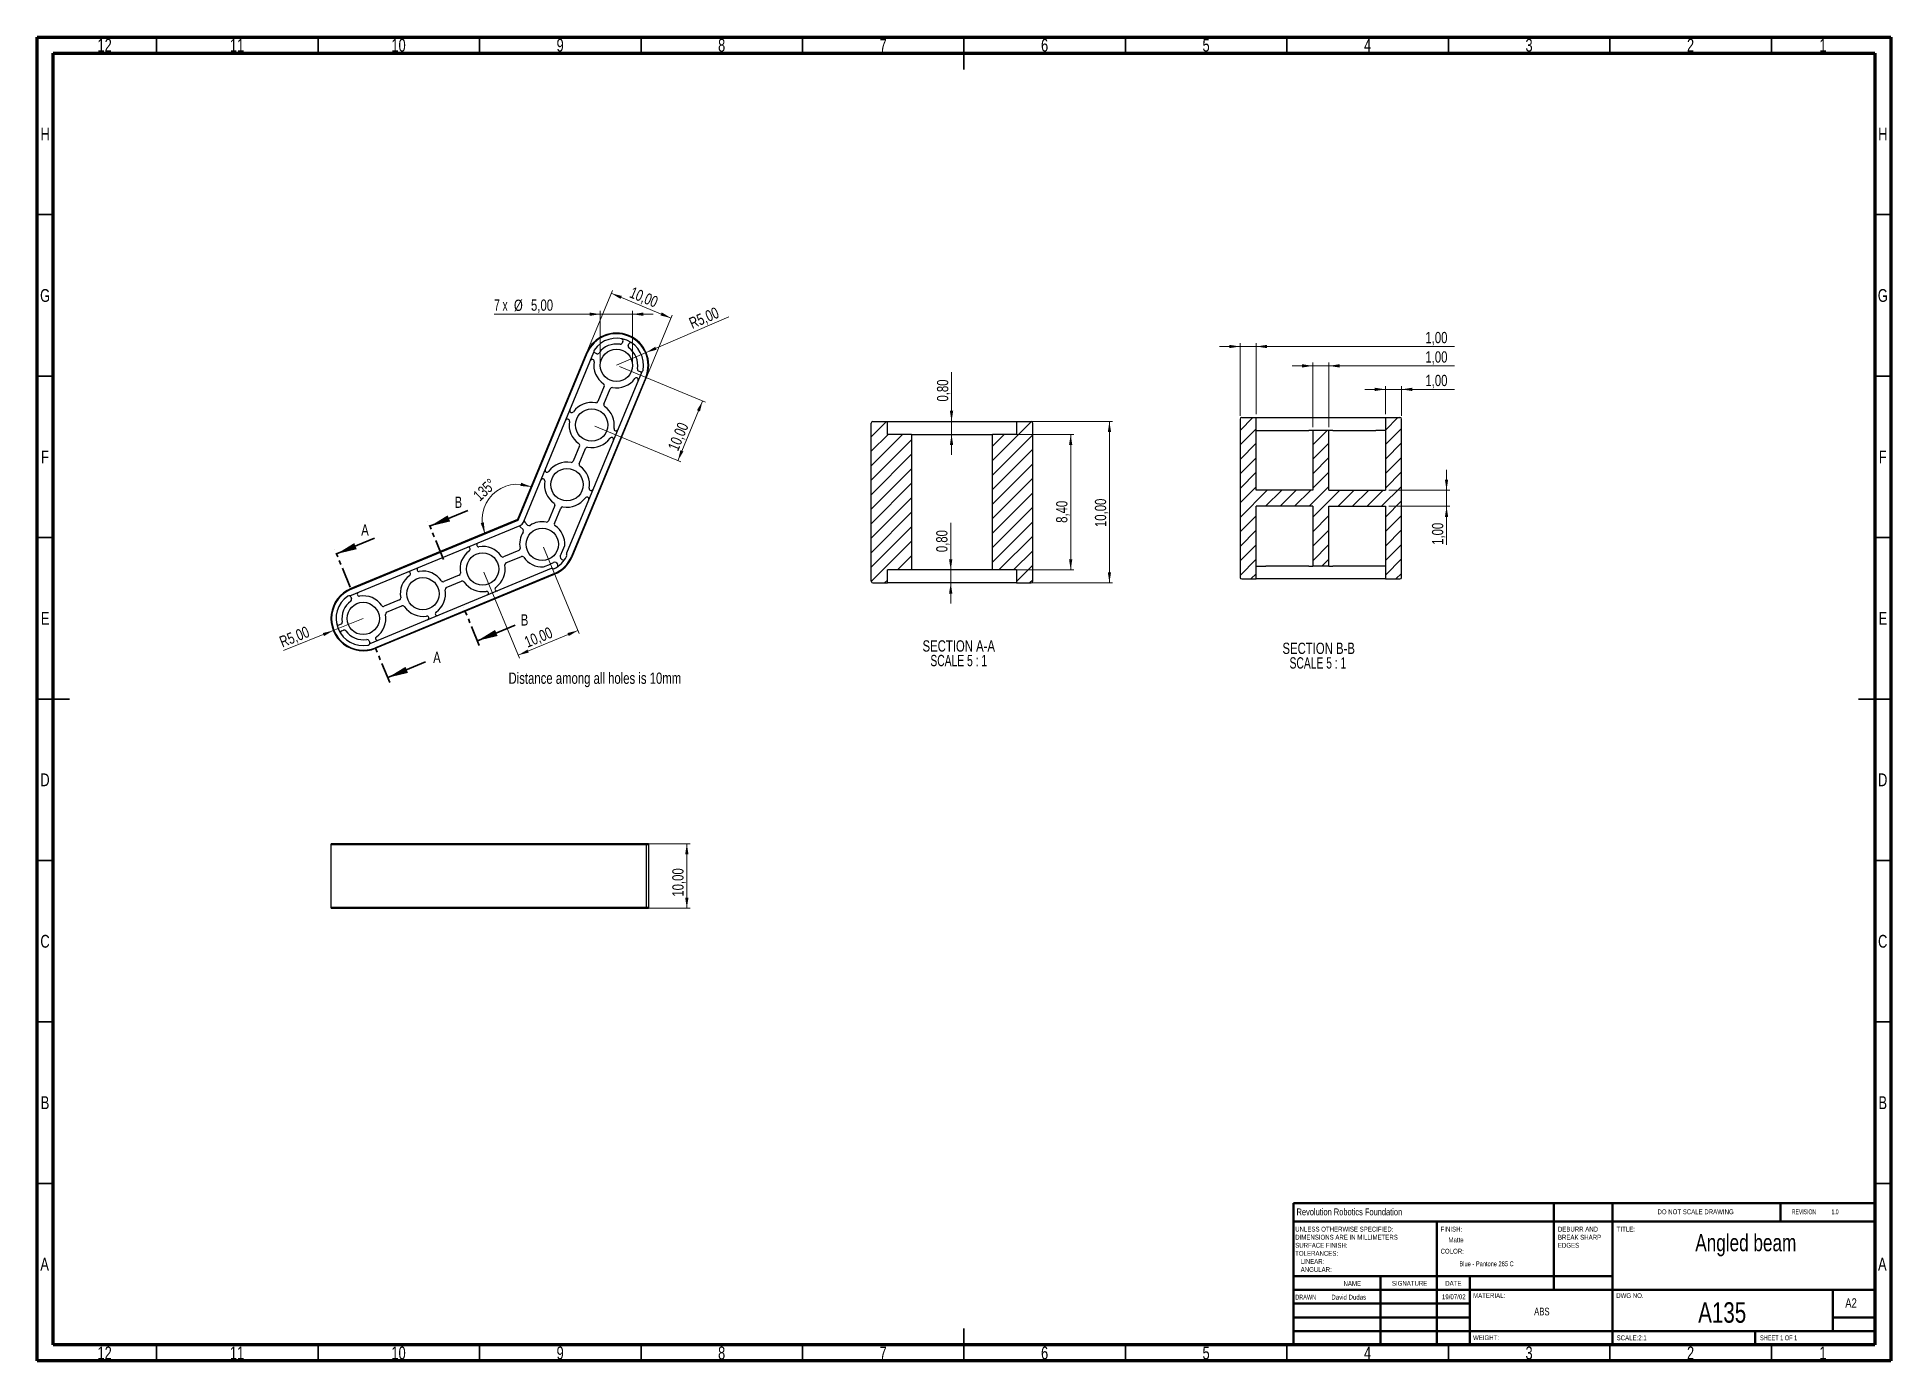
# Model space of a CAD drawing. Header units: millimetres. Extents: x 15 to 589, y 5 to 415.
import ezdxf

# ---------------------------------------------------------------- set-up
doc = ezdxf.new("R2010")
doc.units = ezdxf.units.MM
doc.linetypes.add('PHANTOM', pattern=[12.7, 6.35, -1.27, 1.27, -1.27, 1.27, -1.27])
doc.styles.add('SLDTEXTSTYLE0', font='TXT', dxfattribs={"width": 0.75})
doc.styles.add('SLDTEXTSTYLE1', font='TXT', dxfattribs={"width": 0.686449})
doc.styles.add('SLDTEXTSTYLE2', font='TXT', dxfattribs={"width": 0.625})
doc.styles.add('SLDTEXTSTYLE3', font='TXT', dxfattribs={"width": 0.6875})
doc.styles.add('SLDTEXTSTYLE4', font='TXT', dxfattribs={"width": 0.7})
doc.styles.add('SLDTEXTSTYLE5', font='TXT', dxfattribs={"width": 0.666667})
doc.styles.add('SLDTEXTSTYLE6', font='TXT', dxfattribs={"width": 0.681818})
doc.dimstyles.new('SLDDIMSTYLE0', dxfattribs={"dimtxt": 3.5, "dimasz": 3.302, "dimexe": 0, "dimexo": 0.0625, "dimgap": 0.875, "dimtad": 1, "dimdec": 4, "dimlfac": 0.5, "dimzin": 12, "dimdsep": 46, "dimtxsty": 'SLDTEXTSTYLE0', "dimsah": 1, "dimcen": 0.09, "dimazin": 3, "dimtfac": 1, "dimtofl": 0, "dimtmove": 0, "dimatfit": 3, "dimfxl": 0, "dimfrac": 2, "dimtolj": 1, "dimtzin": 12, "dimarcsym": 0})
doc.dimstyles.new('SLDDIMSTYLE1', dxfattribs={"dimtxt": 3.5, "dimasz": 3.302, "dimexe": 0, "dimexo": 0.0625, "dimgap": 0.875, "dimtad": 1, "dimlfac": 0.5, "dimrnd": 1e-09, "dimzin": 12, "dimdsep": 46, "dimtxsty": 'SLDTEXTSTYLE0', "dimsah": 1, "dimcen": 0.09, "dimadec": 0, "dimazin": 3, "dimtfac": 1, "dimtofl": 0, "dimtmove": 0, "dimatfit": 3, "dimfxl": 0, "dimfrac": 2, "dimtolj": 1, "dimtzin": 12, "dimarcsym": 0})
doc.dimstyles.new('SLDDIMSTYLE2', dxfattribs={"dimtxt": 3.5, "dimasz": 3.302, "dimexe": 0, "dimexo": 0.0625, "dimgap": 0.875, "dimtad": 1, "dimlfac": 0.5, "dimrnd": 1e-09, "dimzin": 12, "dimdsep": 46, "dimtxsty": 'SLDTEXTSTYLE0', "dimsah": 1, "dimcen": 0.09, "dimadec": 0, "dimazin": 3, "dimtfac": 1, "dimtmove": 0, "dimatfit": 0, "dimfxl": 0, "dimfrac": 2, "dimtolj": 1, "dimtzin": 12, "dimarcsym": 0})
doc.dimstyles.new('SLDDIMSTYLE3', dxfattribs={"dimtxt": 3.5, "dimasz": 3.302, "dimexe": 0, "dimexo": 0.0625, "dimgap": 0.875, "dimtad": 1, "dimlfac": 0.5, "dimrnd": 1e-09, "dimzin": 12, "dimdsep": 46, "dimtxsty": 'SLDTEXTSTYLE0', "dimsah": 1, "dimcen": 0, "dimadec": 0, "dimazin": 3, "dimtfac": 1, "dimtofl": 0, "dimtmove": 0, "dimatfit": 3, "dimfxl": 0, "dimfrac": 2, "dimtolj": 1, "dimtzin": 12, "dimarcsym": 0})
doc.dimstyles.new('SLDDIMSTYLE4', dxfattribs={"dimtxt": 3.5, "dimasz": 3.302, "dimexe": 0, "dimexo": 0.0625, "dimgap": 0.875, "dimtad": 1, "dimlfac": 0.2, "dimrnd": 1e-09, "dimzin": 12, "dimdsep": 46, "dimtxsty": 'SLDTEXTSTYLE0', "dimsah": 1, "dimcen": 0.09, "dimadec": 0, "dimazin": 3, "dimtfac": 1, "dimtofl": 0, "dimtmove": 0, "dimatfit": 3, "dimfxl": 0, "dimfrac": 2, "dimtolj": 1, "dimtzin": 12, "dimarcsym": 0})
doc.dimstyles.new('SLDDIMSTYLE5', dxfattribs={"dimtxt": 3.5, "dimasz": 3.302, "dimexe": 0, "dimexo": 0.0625, "dimgap": 0.875, "dimtad": 1, "dimlfac": 0.2, "dimrnd": 1e-09, "dimdsep": 46, "dimtxsty": 'SLDTEXTSTYLE0', "dimsah": 1, "dimcen": 0.09, "dimadec": 0, "dimazin": 2, "dimtfac": 1, "dimtmove": 0, "dimatfit": 0, "dimfxl": 0, "dimfrac": 2, "dimtolj": 1, "dimtzin": 12, "dimarcsym": 0})
doc.dimstyles.new('SLDDIMSTYLE6', dxfattribs={"dimtxt": 3.5, "dimasz": 3.302, "dimexe": 0, "dimexo": 0.0625, "dimgap": 0.875, "dimtad": 1, "dimlfac": 0.2, "dimrnd": 1e-09, "dimzin": 12, "dimdsep": 46, "dimtxsty": 'SLDTEXTSTYLE0', "dimsah": 1, "dimcen": 0.09, "dimadec": 0, "dimazin": 3, "dimtfac": 1, "dimtmove": 0, "dimatfit": 0, "dimfxl": 0, "dimfrac": 2, "dimtolj": 1, "dimtzin": 12, "dimarcsym": 0})

# ---------------------------------------------------------------- blocks, each defined once
blk = doc.blocks.new('SW_NOTE_0')
at = {"color": 0, "linetype": 'Continuous', "lineweight": 0, "char_height": 1.5, "attachment_point": 1, "style": 'SLDTEXTSTYLE0'}
for s, insert in [('UNLESS OTHERWISE SPECIFIED:', (0, 1.93)), ('TOLERANCES:', (0, -5.57)), ('SURFACE FINISH:', (0, -3.07)), ('DIMENSIONS ARE IN MILLIMETERS', (0, -0.57)), ('ANGULAR:', (1.69, -10.57)), ('LINEAR:', (1.69, -8.07))]:
    blk.add_mtext(s, dxfattribs=dict(at, insert=insert))
blk = doc.blocks.new('SW_NOTE_0_1')
at = {"color": 0, "linetype": 'Continuous', "lineweight": 0, "char_height": 1.5, "attachment_point": 1, "style": 'SLDTEXTSTYLE0'}
for s, insert in [('DEBURR AND', (0, 1.93)), ('BREAK SHARP', (0, -0.57)), ('EDGES', (0, -3.07))]:
    blk.add_mtext(s, dxfattribs=dict(at, insert=insert))
blk = doc.blocks.new('_D')
at = {"color": 7, "linetype": 'Continuous', "lineweight": 18}
blk.add_arc((163.77, 265.56), 10.96, 67.5, 202.5, dxfattribs=at)
for points in [[(167.96, 275.68), (164.88, 276.98), (164.63, 275.99)], [(153.64, 261.36), (153.33, 264.69), (152.35, 264.44)]]:
    blk.add_solid(points, dxfattribs=at)
at = {"color": 7, "linetype": 'Continuous', "lineweight": 18, "insert": (149.69, 273.58), "char_height": 3.5, "attachment_point": 1, "rotation": 43.05155, "style": 'SLDTEXTSTYLE0'}
blk.add_mtext('135°', dxfattribs=at)
blk = doc.blocks.new('_D_1')
at = {"color": 7, "linetype": 'Continuous', "lineweight": 0}
for p, q in [((185.53, 318.09), (193.18, 336.56)), ((192.8, 335.64), (211.27, 327.99)), ((204, 310.43), (211.66, 328.91))]:
    blk.add_line(p, q, dxfattribs=at)
at = {"color": 7, "linetype": 'Continuous', "lineweight": 18}
for points in [[(192.8, 335.64), (195.65, 333.91), (196.04, 334.84)], [(211.27, 327.99), (208.42, 329.72), (208.03, 328.78)]]:
    blk.add_solid(points, dxfattribs=at)
at = {"color": 7, "linetype": 'Continuous', "lineweight": 18, "insert": (199.5, 337.75), "char_height": 3.5, "attachment_point": 1, "rotation": 337.5, "style": 'SLDTEXTSTYLE0'}
blk.add_mtext('10,00', dxfattribs=at)
blk = doc.blocks.new('_D_2')
at = {"color": 7, "linetype": 'Continuous', "lineweight": 0}
for p, q in [((189.38, 329.17), (156.53, 329.17)), ((189.38, 314.34), (189.38, 330.17)), ((189.38, 329.17), (199.38, 329.17)), ((199.38, 314.34), (199.38, 330.17)), ((199.38, 329.17), (205.73, 329.17))]:
    blk.add_line(p, q, dxfattribs=at)
at = {"color": 7, "linetype": 'Continuous', "lineweight": 18}
for points in [[(189.38, 329.17), (186.08, 329.68), (186.08, 328.66)], [(199.38, 329.17), (202.68, 328.66), (202.68, 329.68)]]:
    blk.add_solid(points, dxfattribs=at)
at = {"color": 7, "linetype": 'Continuous', "lineweight": 18, "char_height": 3.5, "attachment_point": 1}
for s, insert, style in [('7 x', (156.53, 333.74), 'SLDTEXTSTYLE5'), ('%%c', (162.65, 333.68), 'SLDTEXTSTYLE0'), ('5,00', (167.93, 333.74), 'SLDTEXTSTYLE0')]:
    blk.add_mtext(s, dxfattribs=dict(at, insert=insert, style=style))
blk = doc.blocks.new('_D_3')
at = {"color": 7, "linetype": 'Continuous', "lineweight": 0}
for p, q in [((195.31, 312.95), (221.97, 301.91)), ((213.4, 283.81), (221.05, 302.29)), ((187.65, 294.48), (214.32, 283.43))]:
    blk.add_line(p, q, dxfattribs=at)
at = {"color": 7, "linetype": 'Continuous', "lineweight": 18}
for points in [[(221.05, 302.29), (219.32, 299.43), (220.26, 299.04)], [(213.4, 283.81), (215.13, 286.67), (214.19, 287.06)]]:
    blk.add_solid(points, dxfattribs=at)
at = {"color": 7, "linetype": 'Continuous', "lineweight": 18, "insert": (210.2, 287.89), "char_height": 3.5, "attachment_point": 1, "rotation": 67.5, "style": 'SLDTEXTSTYLE0'}
blk.add_mtext('10,00', dxfattribs=at)
blk = doc.blocks.new('_D_4')
at = {"color": 7, "linetype": 'Continuous', "lineweight": 0}
for p, q in [((171.8, 256.98), (182.85, 230.3)), ((153.33, 249.33), (164.38, 222.65)), ((182.47, 231.22), (163.99, 223.57))]:
    blk.add_line(p, q, dxfattribs=at)
at = {"color": 7, "linetype": 'Continuous', "lineweight": 18}
for points in [[(182.47, 231.22), (179.23, 230.43), (179.62, 229.49)], [(163.99, 223.57), (167.24, 224.37), (166.85, 225.3)]]:
    blk.add_solid(points, dxfattribs=at)
at = {"color": 7, "linetype": 'Continuous', "lineweight": 18, "insert": (165.5, 229.08), "char_height": 3.5, "attachment_point": 1, "rotation": 22.5, "style": 'SLDTEXTSTYLE0'}
blk.add_mtext('10,00', dxfattribs=at)
blk = doc.blocks.new('_D_5')
at = {"color": 7, "linetype": 'Continuous', "lineweight": 0}
for q in [(91.35, 224.98), (115.99, 234.94)]:
    blk.add_line((106.72, 231.19), q, dxfattribs=at)
at = {"color": 7, "linetype": 'Continuous', "lineweight": 18}
blk.add_solid([(106.72, 231.19), (103.47, 230.43), (103.85, 229.49)], dxfattribs=at)
at = {"color": 7, "linetype": 'Continuous', "lineweight": 18, "insert": (89.66, 229.14), "char_height": 3.5, "attachment_point": 1, "rotation": 22.01336, "style": 'SLDTEXTSTYLE0'}
blk.add_mtext('R5,00', dxfattribs=at)
blk = doc.blocks.new('_D_6')
at = {"color": 7, "linetype": 'Continuous', "lineweight": 0}
for q in [(229.18, 328.38), (194.38, 313.34)]:
    blk.add_line((203.56, 317.3), q, dxfattribs=at)
at = {"color": 7, "linetype": 'Continuous', "lineweight": 18}
blk.add_solid([(203.56, 317.3), (206.79, 318.15), (206.39, 319.08)], dxfattribs=at)
at = {"color": 7, "linetype": 'Continuous', "lineweight": 18, "insert": (216.49, 327.79), "char_height": 3.5, "attachment_point": 1, "rotation": 23.3717, "style": 'SLDTEXTSTYLE0'}
blk.add_mtext('R5,00', dxfattribs=at)
blk = doc.blocks.new('_D_7')
at = {"color": 7, "linetype": 'Continuous', "lineweight": 0}
for p, q in [((204.44, 165.18), (217.18, 165.18)), ((216.18, 165.18), (216.18, 145.18)), ((204.44, 145.18), (217.18, 145.18))]:
    blk.add_line(p, q, dxfattribs=at)
at = {"color": 7, "linetype": 'Continuous', "lineweight": 18}
for points in [[(216.18, 165.18), (215.67, 161.88), (216.69, 161.88)], [(216.18, 145.18), (216.69, 148.48), (215.67, 148.48)]]:
    blk.add_solid(points, dxfattribs=at)
at = {"color": 7, "linetype": 'Continuous', "lineweight": 18, "insert": (211.67, 148.79), "char_height": 3.5, "attachment_point": 1, "rotation": 90, "style": 'SLDTEXTSTYLE0'}
blk.add_mtext('10,00', dxfattribs=at)
blk = doc.blocks.new('_D_8')
at = {"color": 7, "linetype": 'Continuous', "lineweight": 0}
for p, q in [((311.78, 291.96), (336.03, 291.96)), ((335.03, 291.96), (335.03, 249.96)), ((311.78, 249.96), (336.03, 249.96))]:
    blk.add_line(p, q, dxfattribs=at)
at = {"color": 7, "linetype": 'Continuous', "lineweight": 18}
for points in [[(335.03, 291.96), (334.53, 288.66), (335.54, 288.66)], [(335.03, 249.96), (335.54, 253.26), (334.53, 253.26)]]:
    blk.add_solid(points, dxfattribs=at)
at = {"color": 7, "linetype": 'Continuous', "lineweight": 18, "insert": (330.52, 264.56), "char_height": 3.5, "attachment_point": 1, "rotation": 90, "style": 'SLDTEXTSTYLE0'}
blk.add_mtext('8,40', dxfattribs=at)
blk = doc.blocks.new('_D_9')
at = {"color": 7, "linetype": 'Continuous', "lineweight": 0}
for p, q in [((319.83, 295.96), (348.03, 295.96)), ((347.03, 295.96), (347.03, 245.96)), ((319.83, 245.96), (348.03, 245.96))]:
    blk.add_line(p, q, dxfattribs=at)
at = {"color": 7, "linetype": 'Continuous', "lineweight": 18}
for points in [[(347.03, 295.96), (346.53, 292.66), (347.54, 292.66)], [(347.03, 245.96), (347.54, 249.26), (346.53, 249.26)]]:
    blk.add_solid(points, dxfattribs=at)
at = {"color": 7, "linetype": 'Continuous', "lineweight": 18, "insert": (342.52, 263.26), "char_height": 3.5, "attachment_point": 1, "rotation": 90, "style": 'SLDTEXTSTYLE0'}
blk.add_mtext('10,00', dxfattribs=at)
blk = doc.blocks.new('_D_10')
at = {"color": 7, "linetype": 'Continuous', "lineweight": 0}
for p, q in [((298.14, 295.96), (298.14, 311.17)), ((298.14, 291.96), (298.14, 295.96)), ((298.14, 291.96), (298.14, 285.61))]:
    blk.add_line(p, q, dxfattribs=at)
at = {"color": 7, "linetype": 'Continuous', "lineweight": 18}
for points in [[(298.14, 295.96), (298.65, 299.26), (297.63, 299.26)], [(298.14, 291.96), (297.63, 288.66), (298.65, 288.66)]]:
    blk.add_solid(points, dxfattribs=at)
at = {"color": 7, "linetype": 'Continuous', "lineweight": 18, "insert": (293.63, 302.12), "char_height": 3.5, "attachment_point": 1, "rotation": 90, "style": 'SLDTEXTSTYLE0'}
blk.add_mtext('0,80', dxfattribs=at)
blk = doc.blocks.new('_D_11')
at = {"color": 7, "linetype": 'Continuous', "lineweight": 0}
for p, q in [((297.89, 249.96), (297.89, 264.53)), ((297.89, 249.96), (297.89, 245.96)), ((297.89, 245.96), (297.89, 239.61))]:
    blk.add_line(p, q, dxfattribs=at)
at = {"color": 7, "linetype": 'Continuous', "lineweight": 18}
for points in [[(297.89, 249.96), (298.39, 253.26), (297.38, 253.26)], [(297.89, 245.96), (297.38, 242.66), (298.39, 242.66)]]:
    blk.add_solid(points, dxfattribs=at)
at = {"color": 7, "linetype": 'Continuous', "lineweight": 18, "insert": (293.38, 255.48), "char_height": 3.5, "attachment_point": 1, "rotation": 90, "style": 'SLDTEXTSTYLE0'}
blk.add_mtext('0,80', dxfattribs=at)
blk = doc.blocks.new('SW_NOTE_0_2')
at = {"color": 0, "linetype": 'Continuous', "lineweight": 0, "char_height": 3.5, "attachment_point": 2}
for s, insert, style in [('SECTION A-A', (14.16, 4.51), 'SLDTEXTSTYLE0'), ('SCALE 5 : 1', (14.15, -0.01), 'SLDTEXTSTYLE6')]:
    blk.add_mtext(s, dxfattribs=dict(at, insert=insert, style=style))
blk = doc.blocks.new('_D_12')
at = {"color": 7, "linetype": 'Continuous', "lineweight": 0}
for p, q in [((432.49, 305.89), (426.14, 305.89)), ((432.49, 298.17), (432.49, 306.89)), ((432.49, 305.89), (437.49, 305.89)), ((437.49, 297.67), (437.49, 306.89)), ((437.49, 305.89), (453.91, 305.89))]:
    blk.add_line(p, q, dxfattribs=at)
at = {"color": 7, "linetype": 'Continuous', "lineweight": 18}
for points in [[(432.49, 305.89), (429.18, 306.4), (429.18, 305.38)], [(437.49, 305.89), (440.79, 305.38), (440.79, 306.4)]]:
    blk.add_solid(points, dxfattribs=at)
at = {"color": 7, "linetype": 'Continuous', "lineweight": 18, "insert": (444.86, 310.4), "char_height": 3.5, "attachment_point": 1, "style": 'SLDTEXTSTYLE0'}
blk.add_mtext('1,00', dxfattribs=at)
blk = doc.blocks.new('_D_13')
at = {"color": 7, "linetype": 'Continuous', "lineweight": 0}
for p, q in [((409.99, 313.17), (403.64, 313.17)), ((409.99, 294.17), (409.99, 314.17)), ((409.99, 313.17), (414.99, 313.17)), ((414.99, 294.17), (414.99, 314.17)), ((414.99, 313.17), (453.91, 313.17))]:
    blk.add_line(p, q, dxfattribs=at)
at = {"color": 7, "linetype": 'Continuous', "lineweight": 18}
for points in [[(409.99, 313.17), (406.68, 313.68), (406.68, 312.66)], [(414.99, 313.17), (418.29, 312.66), (418.29, 313.68)]]:
    blk.add_solid(points, dxfattribs=at)
at = {"color": 7, "linetype": 'Continuous', "lineweight": 18, "insert": (444.86, 317.68), "char_height": 3.5, "attachment_point": 1, "style": 'SLDTEXTSTYLE0'}
blk.add_mtext('1,00', dxfattribs=at)
blk = doc.blocks.new('_D_14')
at = {"color": 7, "linetype": 'Continuous', "lineweight": 0}
for p, q in [((387.49, 319.17), (381.14, 319.17)), ((387.49, 297.67), (387.49, 320.17)), ((387.49, 319.17), (392.49, 319.17)), ((392.49, 298.17), (392.49, 320.17)), ((392.49, 319.17), (453.91, 319.17))]:
    blk.add_line(p, q, dxfattribs=at)
at = {"color": 7, "linetype": 'Continuous', "lineweight": 18}
for points in [[(387.49, 319.17), (384.18, 319.68), (384.18, 318.66)], [(392.49, 319.17), (395.79, 318.66), (395.79, 319.68)]]:
    blk.add_solid(points, dxfattribs=at)
at = {"color": 7, "linetype": 'Continuous', "lineweight": 18, "insert": (444.86, 323.68), "char_height": 3.5, "attachment_point": 1, "style": 'SLDTEXTSTYLE0'}
blk.add_mtext('1,00', dxfattribs=at)
blk = doc.blocks.new('_D_15')
at = {"color": 7, "linetype": 'Continuous', "lineweight": 0}
for p, q in [((451.41, 274.67), (451.41, 281.02)), ((433.49, 274.67), (452.41, 274.67)), ((451.41, 274.67), (451.41, 269.67)), ((433.49, 269.67), (452.41, 269.67)), ((451.41, 269.67), (451.41, 257.75))]:
    blk.add_line(p, q, dxfattribs=at)
at = {"color": 7, "linetype": 'Continuous', "lineweight": 18}
for points in [[(451.41, 274.67), (451.91, 277.97), (450.9, 277.97)], [(451.41, 269.67), (450.9, 266.37), (451.91, 266.37)]]:
    blk.add_solid(points, dxfattribs=at)
at = {"color": 7, "linetype": 'Continuous', "lineweight": 18, "insert": (446.89, 257.75), "char_height": 3.5, "attachment_point": 1, "rotation": 90, "style": 'SLDTEXTSTYLE0'}
blk.add_mtext('1,00', dxfattribs=at)
blk = doc.blocks.new('SW_NOTE_0_3')
at = {"color": 0, "linetype": 'Continuous', "lineweight": 0, "char_height": 3.5, "attachment_point": 2}
for s, insert, style in [('SECTION B-B', (13.62, 4.51), 'SLDTEXTSTYLE0'), ('SCALE 5 : 1', (13.38, -0.01), 'SLDTEXTSTYLE6')]:
    blk.add_mtext(s, dxfattribs=dict(at, insert=insert, style=style))

msp = doc.modelspace()

# ---------------------------------------------------------------- hatches: boundary and pattern name
at = {"linetype": 'Continuous', "lineweight": 18}
h = msp.add_hatch(dxfattribs=at)
h.set_pattern_fill('ANSI31', style=0)
edge = h.paths.add_edge_path(flags=0)
edge.add_arc((273.7761, 295.45819), 0.5, 90, 180)
edge.add_line((273.2761, 295.45819), (273.2761, 246.45819))
edge.add_arc((273.7761, 246.45819), 0.5, 180, 270)
edge.add_line((273.7761, 245.95819), (278.2761, 245.95819))
edge.add_line((278.2761, 245.95819), (278.2761, 249.95819))
edge.add_line((278.2761, 249.95819), (285.7761, 249.95819))
edge.add_line((285.7761, 249.95819), (285.7761, 291.95819))
edge.add_line((285.7761, 291.95819), (278.2761, 291.95819))
edge.add_line((278.2761, 291.95819), (278.2761, 295.95819))
edge.add_line((278.2761, 295.95819), (273.7761, 295.95819))
h = msp.add_hatch(dxfattribs=at)
h.set_pattern_fill('ANSI31', style=0)
edge = h.paths.add_edge_path(flags=0)
edge.add_arc((322.7761, 246.45819), 0.5, 270, 360)
edge.add_line((323.2761, 246.45819), (323.2761, 295.45819))
edge.add_arc((322.7761, 295.45819), 0.5, 0, 90)
edge.add_line((322.7761, 295.95819), (318.2761, 295.95819))
edge.add_line((318.2761, 295.95819), (318.2761, 291.95819))
edge.add_line((318.2761, 291.95819), (310.7761, 291.95819))
edge.add_line((310.7761, 291.95819), (310.7761, 249.95819))
edge.add_line((310.7761, 249.95819), (318.2761, 249.95819))
edge.add_line((318.2761, 249.95819), (318.2761, 245.95819))
edge.add_line((318.2761, 245.95819), (322.7761, 245.95819))
h = msp.add_hatch(dxfattribs=at)
h.set_pattern_fill('ANSI31', style=0)
edge = h.paths.add_edge_path(flags=0)
edge.add_line((409.98597, 251.17251), (414.98597, 251.17251))
edge.add_line((414.98597, 251.17251), (414.98597, 269.67251))
edge.add_line((414.98597, 269.67251), (432.48597, 269.67251))
edge.add_line((432.48597, 269.67251), (432.48597, 247.17251))
edge.add_line((432.48597, 247.17251), (436.98597, 247.17251))
edge.add_arc((436.98597, 247.67251), 0.5, 270, 360)
edge.add_line((437.48597, 247.67251), (437.48597, 296.67251))
edge.add_arc((436.98597, 296.67251), 0.5, 0, 90)
edge.add_line((436.98597, 297.17251), (432.48597, 297.17251))
edge.add_line((432.48597, 297.17251), (432.48597, 274.67251))
edge.add_line((432.48597, 274.67251), (414.98597, 274.67251))
edge.add_line((414.98597, 274.67251), (414.98597, 293.17251))
edge.add_line((414.98597, 293.17251), (409.98597, 293.17251))
edge.add_line((409.98597, 293.17251), (409.98597, 274.67251))
edge.add_line((409.98597, 274.67251), (392.48597, 274.67251))
edge.add_line((392.48597, 274.67251), (392.48597, 297.17251))
edge.add_line((392.48597, 297.17251), (387.98597, 297.17251))
edge.add_arc((387.98597, 296.67251), 0.5, 90, 180)
edge.add_line((387.48597, 296.67251), (387.48597, 247.67251))
edge.add_arc((387.98597, 247.67251), 0.5, 180, 270)
edge.add_line((387.98597, 247.17251), (392.48597, 247.17251))
edge.add_line((392.48597, 247.17251), (392.48597, 269.67251))
edge.add_line((392.48597, 269.67251), (409.98597, 269.67251))
edge.add_line((409.98597, 269.67251), (409.98597, 251.17251))

# ---------------------------------------------------------------- linework, layer by layer
at = {"color": 7, "linetype": 'Continuous', "lineweight": 70}
for p, q in [((15, 5), (15, 415)), ((15, 415), (589, 415)), ((589, 415), (589, 5)), ((20, 10), (20, 410)), ((20, 410), (584, 410)), ((584, 410), (584, 10)), ((584, 10), (20, 10)), ((589, 5), (15, 5))]:
    msp.add_line(p, q, dxfattribs=at)
at = {"color": 7, "linetype": 'Continuous', "lineweight": 35}
for p, q in [((52, 410), (52, 415)), ((102, 410), (102, 415)), ((152, 410), (152, 415)), ((202, 410), (202, 415)), ((252, 410), (252, 415)), ((302, 415), (302, 405)), ((302, 410), (302, 415)), ((352, 410), (352, 415)), ((402, 410), (402, 415)), ((452, 410), (452, 415)), ((502, 410), (502, 415)), ((552, 410), (552, 415)), ((20, 360), (15, 360)), ((584, 360), (589, 360)), ((20, 310), (15, 310)), ((584, 310), (589, 310)), ((148.36516, 268.35871), (136.63189, 263.49863)), ((20, 260), (15, 260)), ((119.45043, 259.77126), (107.71716, 254.91118)), ((584, 260), (589, 260)), ((163.05671, 232.89017), (151.32344, 228.03009)), ((135.31621, 221.46788), (123.58294, 216.6078)), ((15, 210), (25, 210)), ((20, 210), (15, 210)), ((589, 210), (579, 210)), ((584, 210), (589, 210)), ((20, 160), (15, 160)), ((584, 160), (589, 160)), ((20, 110), (15, 110)), ((584, 110), (589, 110)), ((20, 60), (15, 60)), ((584, 60), (589, 60)), ((302, 5), (302, 15)), ((52, 10), (52, 5)), ((102, 10), (102, 5)), ((152, 10), (152, 5)), ((202, 10), (202, 5)), ((252, 10), (252, 5)), ((302, 10), (302, 5)), ((352, 10), (352, 5)), ((402, 10), (402, 5)), ((452, 10), (452, 5)), ((502, 10), (502, 5)), ((552, 10), (552, 5))]:
    msp.add_line(p, q, dxfattribs=at)
at = {"color": 7, "linetype": 'Continuous', "lineweight": 25}
for p, q in [((185.14347, 317.16304), (163.76759, 265.55711)), ((163.92066, 265.40403), (185.32825, 317.08651)), ((165.61535, 264.79174), (187.42154, 317.43654)), ((188.27934, 316.94652), (187.71193, 317.18155)), ((196.37984, 320.77192), (196.14481, 320.2045)), ((197.99257, 319.43914), (198.2276, 320.00655)), ((202.20361, 311.3136), (178.93396, 255.13569)), ((201.81797, 311.33863), (201.25056, 311.57366)), ((203.43628, 309.58592), (180.47528, 254.15314)), ((180.66005, 254.07661), (203.62106, 309.50938)), ((190.61517, 306.85477), (188.64793, 302.10542)), ((190.49569, 301.34006), (192.46293, 306.08941)), ((273.2761, 246.45819), (273.2761, 295.45819)), ((273.7761, 295.95819), (278.2761, 295.95819)), ((278.2761, 295.95819), (318.2761, 295.95819)), ((278.2761, 291.95819), (278.2761, 295.95819)), ((318.2761, 295.95819), (318.2761, 291.95819)), ((318.2761, 295.95819), (322.7761, 295.95819)), ((323.2761, 246.45819), (323.2761, 295.45819)), ((387.48597, 296.67251), (387.48597, 247.67251)), ((387.98597, 297.17251), (392.48597, 297.17251)), ((392.48597, 274.67251), (392.48597, 297.17251)), ((392.48597, 297.17251), (432.48597, 297.17251)), ((392.48597, 293.17251), (395.44649, 293.17251)), ((395.44649, 293.17251), (408.80175, 293.17251)), ((409.98597, 293.17251), (408.80175, 293.17251)), ((409.98597, 293.17251), (409.98597, 274.67251)), ((414.98597, 293.17251), (409.98597, 293.17251)), ((414.98597, 274.67251), (414.98597, 293.17251)), ((416.17018, 293.17251), (414.98597, 293.17251)), ((416.17018, 293.17251), (429.52544, 293.17251)), ((432.48597, 293.17251), (429.52544, 293.17251)), ((432.48597, 297.17251), (432.48597, 274.67251)), ((432.48597, 297.17251), (436.98597, 297.17251)), ((437.48597, 247.67251), (437.48597, 296.67251)), ((182.96151, 288.37718), (180.99426, 283.62783)), ((182.84202, 282.86247), (184.80926, 287.61182)), ((285.7761, 291.95819), (278.2761, 291.95819)), ((285.7761, 291.95819), (285.7761, 249.95819)), ((285.7761, 291.95819), (310.7761, 291.95819)), ((310.7761, 249.95819), (310.7761, 291.95819)), ((318.2761, 291.95819), (310.7761, 291.95819)), ((175.30784, 269.89959), (173.34059, 265.15024)), ((409.98597, 274.67251), (392.48597, 274.67251)), ((414.98597, 274.67251), (432.48597, 274.67251)), ((163.76759, 265.55711), (112.16165, 244.18123)), ((112.23819, 243.99645), (163.92066, 265.40403)), ((163.92066, 265.40403), (163.76759, 265.55711)), ((166.8748, 263.86412), (165.99602, 264.74289)), ((175.18835, 264.38488), (177.1556, 269.13423)), ((409.98597, 269.67251), (392.48597, 269.67251)), ((392.48597, 247.17251), (392.48597, 269.67251)), ((409.98597, 269.67251), (409.98597, 251.17251)), ((414.98597, 269.67251), (432.48597, 269.67251)), ((414.98597, 251.17251), (414.98597, 269.67251)), ((432.48597, 269.67251), (432.48597, 247.17251)), ((111.88816, 241.90316), (164.53296, 263.70935)), ((164.58181, 263.32868), (165.46058, 262.4499)), ((164.17446, 255.98411), (159.42511, 254.01686)), ((160.19047, 252.1691), (164.93982, 254.13635)), ((177.52651, 253.2124), (177.09224, 253.64668)), ((177.51886, 255.37773), (178.41143, 257.53257)), ((174.18901, 250.39074), (118.01109, 227.12109)), ((175.17156, 248.84942), (119.73878, 225.88841)), ((119.81532, 225.70364), (175.24809, 248.66464)), ((145.69686, 248.33044), (140.94751, 246.36319)), ((171.79213, 250.91327), (173.94697, 251.80583)), ((175.67802, 252.23246), (176.1123, 251.79819)), ((278.2761, 245.95819), (278.2761, 249.95819)), ((285.7761, 249.95819), (278.2761, 249.95819)), ((310.7761, 249.95819), (285.7761, 249.95819)), ((318.2761, 249.95819), (310.7761, 249.95819)), ((318.2761, 249.95819), (318.2761, 245.95819)), ((387.98597, 247.17251), (392.48597, 247.17251)), ((392.48597, 251.17251), (395.44649, 251.17251)), ((432.48597, 247.17251), (392.48597, 247.17251)), ((408.80175, 251.17251), (395.44649, 251.17251)), ((408.80175, 251.17251), (409.98597, 251.17251)), ((414.98597, 251.17251), (409.98597, 251.17251)), ((414.98597, 251.17251), (416.17018, 251.17251)), ((429.52544, 251.17251), (416.17018, 251.17251)), ((432.48597, 251.17251), (429.52544, 251.17251)), ((432.48597, 247.17251), (436.98597, 247.17251)), ((112.14315, 241.61277), (112.37818, 241.04536)), ((141.71288, 244.51543), (146.46223, 246.48268)), ((273.7761, 245.95819), (278.2761, 245.95819)), ((318.2761, 245.95819), (278.2761, 245.95819)), ((318.2761, 245.95819), (322.7761, 245.95819)), ((127.21927, 240.67677), (122.46992, 238.70953)), ((123.23529, 236.86176), (127.98464, 238.82901)), ((109.1202, 233.17989), (108.55278, 232.94486)), ((109.31815, 231.0971), (109.88556, 231.33213)), ((117.75104, 228.07414), (117.98606, 227.50673)), ((105.98849, 164.97705), (105.98849, 145.37705)), ((119.73878, 165.17705), (106.18849, 165.17705)), ((175.17156, 165.17705), (119.73878, 165.17705)), ((119.81532, 164.97705), (175.24809, 164.97705)), ((180.47528, 165.17705), (175.17156, 165.17705)), ((175.24809, 164.97705), (180.66005, 164.97705)), ((203.43628, 165.17705), (180.47528, 165.17705)), ((180.66005, 164.97705), (203.62106, 164.97705)), ((204.18227, 165.17705), (203.43628, 165.17705)), ((203.62106, 164.97705), (203.62106, 145.37705)), ((204.38227, 145.37705), (204.38227, 164.97705)), ((106.18849, 145.17705), (119.73878, 145.17705)), ((119.73878, 145.17705), (175.17156, 145.17705)), ((175.24809, 145.37705), (119.81532, 145.37705)), ((175.17156, 145.17705), (180.47528, 145.17705)), ((180.66005, 145.37705), (175.24809, 145.37705)), ((180.47528, 145.17705), (203.43628, 145.17705)), ((203.62106, 145.37705), (180.66005, 145.37705)), ((203.43628, 145.17705), (204.18227, 145.17705))]:
    msp.add_line(p, q, dxfattribs=at)
at = {"color": 7, "linetype": 'PHANTOM', "lineweight": 35}
for p, q in [((140.88446, 253.23202), (136.02438, 264.96529)), ((111.96973, 244.64457), (107.10965, 256.37784)), ((151.93095, 226.56343), (147.06844, 238.30257)), ((124.19045, 215.14115), (119.32794, 226.88028))]:
    msp.add_line(p, q, dxfattribs=at)
at = {"color": 8, "linetype": 'Continuous', "lineweight": 25}
for p, q in [((105.98849, 164.97705), (119.81532, 164.97705)), ((203.62106, 164.97705), (204.38227, 164.97705)), ((119.81532, 145.37705), (105.98849, 145.37705)), ((204.38227, 145.37705), (203.62106, 145.37705))]:
    msp.add_line(p, q, dxfattribs=at)
at = {"color": 7, "linetype": 'Continuous', "lineweight": 50}
for p, q in [((404, 53.83885), (403.97624, 10.00001)), ((404, 53.83885), (584.00003, 53.83885)), ((484.60001, 53.83885), (484.58544, 26.95632)), ((502.80001, 53.83885), (502.77623, 9.94646)), ((554.79698, 48.22594), (554.80002, 53.83885)), ((583.99696, 48.22594), (403.99696, 48.22594)), ((448.39589, 48.22594), (448.37516, 9.97594)), ((502.8, 31.25), (404, 31.25)), ((430.99095, 31.25), (430.99095, 10)), ((458.6, 10), (458.6, 31.25)), ((458.6, 27), (404, 27)), ((458.6, 27), (584, 27)), ((571, 14.25), (571, 27)), ((458.6, 22.74993), (404, 22.74993)), ((458.6, 18.5), (404, 18.5)), ((584, 18.5), (571, 18.5)), ((404, 14.25), (584, 14.25)), ((547, 10), (547, 14.25))]:
    msp.add_line(p, q, dxfattribs=at)
at = {"color": 7, "linetype": 'Continuous', "lineweight": 25, "flags": 128}
for points in [[(185.14347, 317.16304), (185.14702, 317.16158), (185.15753, 317.15722), (185.17461, 317.15015), (185.19759, 317.14063), (185.22559, 317.12903), (185.25753, 317.1158), (185.2922, 317.10144), (185.32825, 317.08651)], [(203.62106, 309.50938), (203.61751, 309.51085), (203.607, 309.5152), (203.58992, 309.52228), (203.56694, 309.53179), (203.53894, 309.54339), (203.50699, 309.55662), (203.47233, 309.57098), (203.43628, 309.58592)], [(180.66005, 254.07661), (180.6565, 254.07808), (180.64599, 254.08243), (180.62891, 254.0895), (180.60593, 254.09902), (180.57793, 254.11062), (180.54599, 254.12385), (180.51133, 254.13821), (180.47528, 254.15314)], [(175.24809, 248.66464), (175.24662, 248.66819), (175.24227, 248.67871), (175.23519, 248.69578), (175.22568, 248.71876), (175.21408, 248.74676), (175.20085, 248.77871), (175.18649, 248.81337), (175.17156, 248.84942)], [(112.16165, 244.18123), (112.16312, 244.17768), (112.16748, 244.16716), (112.17455, 244.15009), (112.18407, 244.12711), (112.19567, 244.09911), (112.2089, 244.06716), (112.22326, 244.0325), (112.23819, 243.99645)], [(119.81532, 225.70364), (119.81385, 225.70719), (119.8095, 225.7177), (119.80242, 225.73478), (119.7929, 225.75776), (119.78131, 225.78576), (119.76808, 225.8177), (119.75372, 225.85237), (119.73878, 225.88841)], [(119.81532, 164.97705), (119.81385, 165.01607), (119.8095, 165.05358), (119.80242, 165.08816), (119.7929, 165.11847), (119.78131, 165.14334), (119.76808, 165.16182), (119.75372, 165.1732), (119.73878, 165.17705)], [(175.24809, 164.97705), (175.24662, 165.01607), (175.24227, 165.05358), (175.23519, 165.08816), (175.22568, 165.11847), (175.21408, 165.14334), (175.20085, 165.16182), (175.18649, 165.1732), (175.17156, 165.17705)], [(119.81532, 145.37705), (119.81385, 145.33803), (119.8095, 145.30051), (119.80242, 145.26593), (119.7929, 145.23563), (119.78131, 145.21075), (119.76808, 145.19227), (119.75372, 145.18089), (119.73878, 145.17705)], [(175.24809, 145.37705), (175.24662, 145.33803), (175.24227, 145.30051), (175.23519, 145.26593), (175.22568, 145.23563), (175.21408, 145.21075), (175.20085, 145.19227), (175.18649, 145.18089), (175.17156, 145.17705)]]:
    msp.add_lwpolyline(points, dxfattribs=at)
at = {"color": 7, "linetype": 'Continuous', "lineweight": 25}
for centre in [(194.38226, 313.33621), (186.7286, 294.85862), (179.07493, 276.38103), (171.42126, 257.90344), (152.94367, 250.24977), (134.46608, 242.5961), (115.98849, 234.94243)]:
    msp.add_circle(centre, 5, dxfattribs=at)
for centre, radius, start, end in [((194.38226, 313.33621), 10, 337.5, 157.5), ((194.38226, 313.33621), 9.8, 337.5, 157.5), ((194.38226, 313.33621), 8.4, 349.33700416, 145.66299584), ((195.82551, 321.00152), 0.6, 337.5, 79.33700416), ((187.94154, 317.73588), 0.6, 145.66299584, 209.92662851), ((187.94154, 317.73588), 0.6, 209.92662851, 247.5), ((188.50895, 317.50085), 0.6, 247.5, 324.66041159), ((194.38226, 313.33621), 6.6, 80.33958841, 144.66041159), ((195.59048, 320.43411), 0.6, 260.33958841, 337.5), ((198.5469, 319.20953), 0.6, 157.5, 234.66041159), ((194.38226, 313.33621), 6.6, 350.33958841, 54.66041159), ((198.78193, 319.77694), 0.6, 55.66299584, 157.5), ((186.88273, 314.56786), 0.6, 350.67355111, 157.5), ((194.38226, 313.33621), 7, 170.67355111, 235.34680253), ((201.48017, 312.12799), 0.6, 170.33958841, 247.5), ((202.04758, 311.89296), 0.6, 247.5, 285.07337149), ((202.04758, 311.89296), 0.6, 285.07337149, 349.33700416), ((190.06085, 307.08438), 0.6, 337.5, 55.34680253), ((193.01726, 305.8598), 0.6, 79.65319747, 157.5), ((194.38226, 313.33621), 7, 259.65319747, 324.32644889), ((200.55615, 308.90415), 0.6, 337.5, 144.32644889), ((180.55471, 299.29068), 0.6, 157.5, 324.32644889), ((186.7286, 294.85862), 7, 79.65319747, 144.32644889), ((188.0936, 302.33503), 0.6, 259.65319747, 337.5), ((191.05002, 301.11045), 0.6, 157.5, 235.34680253), ((186.7286, 294.85862), 7, 350.67355111, 55.34680253), ((179.22906, 296.09027), 0.6, 350.67355111, 157.5), ((186.7286, 294.85862), 7, 170.67355111, 235.34680253), ((194.22813, 293.62697), 0.6, 170.67355111, 337.5), ((273.7761, 295.45819), 0.5, 90, 180), ((322.7761, 295.45819), 0.5, 0, 90), ((387.98597, 296.67251), 0.5, 90, 180), ((436.98597, 296.67251), 0.5, 0, 90), ((182.40718, 288.60679), 0.6, 337.5, 55.34680253), ((185.36359, 287.38221), 0.6, 79.65319747, 157.5), ((186.7286, 294.85862), 7, 259.65319747, 324.32644889), ((192.90248, 290.42656), 0.6, 337.5, 144.32644889), ((179.07493, 276.38103), 7, 79.65319747, 144.32644889), ((180.43993, 283.85744), 0.6, 259.65319747, 337.5), ((183.39635, 282.63286), 0.6, 157.5, 235.34680253), ((179.07493, 276.38103), 7, 350.67355111, 55.34680253), ((171.57539, 277.61268), 0.6, 350.67355111, 157.5), ((179.07493, 276.38103), 7, 170.67355111, 235.34680253), ((172.90105, 280.81309), 0.6, 157.5, 324.32644889), ((174.75351, 270.1292), 0.6, 337.5, 55.34680253), ((179.07493, 276.38103), 7, 259.65319747, 324.32644889), ((185.24881, 271.94897), 0.6, 337.5, 144.32644889), ((186.57446, 275.14938), 0.6, 170.67355111, 337.5), ((163.76759, 265.55711), 2, 292.5, 337.5), ((166.42029, 265.16715), 0.6, 157.5, 225), ((171.42126, 257.90344), 7, 79.65319747, 122.84680253), ((172.78626, 265.37985), 0.6, 259.65319747, 337.5), ((175.74268, 264.15527), 0.6, 157.5, 235.34680253), ((177.70992, 268.90462), 0.6, 79.65319747, 157.5), ((151.71202, 257.74931), 0.6, 112.5, 279.32644889), ((164.15754, 262.90441), 0.6, 45, 112.5), ((171.42126, 257.90344), 7, 147.15319747, 190.34680253), ((165.03632, 262.02564), 0.6, 327.15319747, 45), ((167.29906, 264.28838), 0.6, 225, 302.84680253), ((171.42126, 257.90344), 7, 356.96295095, 55.34680253), ((152.94367, 250.24977), 7, 125.67355111, 190.34680253), ((148.5116, 256.42365), 0.6, 305.67355111, 112.5), ((152.94367, 250.24977), 7, 34.65319747, 99.32644889), ((159.1955, 254.57119), 0.6, 214.65319747, 292.5), ((163.94485, 256.53843), 0.6, 292.5, 10.34680253), ((165.16943, 253.58202), 0.6, 34.65319747, 112.5), ((171.42126, 257.90344), 7, 214.65319747, 273.03704905), ((171.42126, 257.90344), 9.8, 292.5, 337.5), ((171.42126, 257.90344), 8.4, 296.60391854, 333.39608146), ((171.42126, 257.90344), 10, 292.5, 337.5), ((177.5165, 254.07094), 0.6, 147.83958841, 225), ((171.42126, 257.90344), 6.6, 327.83958841, 337.5), ((177.95078, 253.63666), 0.6, 225, 326.83700416), ((179.48828, 254.90608), 0.6, 157.5, 204.39532279), ((178.39542, 254.41044), 0.6, 333.39608146, 24.39532279), ((134.46608, 242.5961), 7, 125.67355111, 190.34680253), ((130.03401, 248.76998), 0.6, 305.67355111, 112.5), ((133.23443, 250.09564), 0.6, 112.5, 279.32644889), ((134.46608, 242.5961), 7, 34.65319747, 99.32644889), ((145.46725, 248.88477), 0.6, 292.5, 10.34680253), ((152.94367, 250.24977), 7, 305.67355111, 10.34680253), ((160.42008, 251.61478), 0.6, 112.5, 190.34680253), ((171.42126, 257.90344), 6.6, 292.5, 302.16041159), ((174.41862, 249.83641), 0.6, 65.60467721, 112.5), ((174.91426, 250.92928), 0.6, 245.60467721, 296.60391854), ((175.25376, 251.8082), 0.6, 45, 122.16041159), ((175.68804, 251.37392), 0.6, 303.16299584, 45), ((387.98597, 247.67251), 0.5, 180, 270), ((436.98597, 247.67251), 0.5, 270, 360), ((115.98849, 234.94243), 10, 112.5, 292.5), ((115.98849, 234.94243), 9.8, 112.5, 292.5), ((115.98849, 234.94243), 8.4, 124.33700416, 280.66299584), ((111.58882, 241.38316), 0.6, 60.07337149, 124.33700416), ((111.58882, 241.38316), 0.6, 22.5, 60.07337149), ((114.75684, 242.44197), 0.6, 112.5, 279.32644889), ((115.98849, 234.94243), 7, 34.65319747, 99.32644889), ((126.98966, 241.2311), 0.6, 292.5, 10.34680253), ((134.46608, 242.5961), 7, 305.67355111, 10.34680253), ((140.7179, 246.91752), 0.6, 214.65319747, 292.5), ((141.94249, 243.96111), 0.6, 112.5, 190.34680253), ((146.69184, 245.92835), 0.6, 34.65319747, 112.5), ((152.94367, 250.24977), 7, 214.65319747, 279.32644889), ((154.17532, 242.75024), 0.6, 292.5, 99.32644889), ((157.37573, 244.07589), 0.6, 125.67355111, 292.5), ((273.7761, 246.45819), 0.5, 180, 270), ((322.7761, 246.45819), 0.5, 270, 0), ((115.98849, 234.94243), 6.6, 125.33958841, 189.66041159), ((111.82385, 240.81575), 0.6, 305.33958841, 22.5), ((115.98849, 234.94243), 7, 305.67355111, 10.34680253), ((122.24031, 239.26385), 0.6, 214.65319747, 292.5), ((123.4649, 236.30744), 0.6, 112.5, 190.34680253), ((128.21425, 238.27468), 0.6, 34.65319747, 112.5), ((134.46608, 242.5961), 7, 214.65319747, 279.32644889), ((135.69773, 235.09657), 0.6, 292.5, 99.32644889), ((138.89814, 236.42222), 0.6, 125.67355111, 292.5), ((108.32317, 233.49918), 0.6, 190.66299584, 292.5), ((109.54776, 230.54277), 0.6, 112.5, 214.33700416), ((108.89059, 233.73421), 0.6, 292.5, 9.66041159), ((110.11517, 230.7778), 0.6, 35.33958841, 112.5), ((115.98849, 234.94243), 6.6, 215.33958841, 279.66041159), ((117.19671, 227.84453), 0.6, 22.5, 99.66041159), ((117.43174, 227.27712), 0.6, 280.66299584, 344.92662851), ((117.43174, 227.27712), 0.6, 344.92662851, 22.5), ((120.42055, 228.76855), 0.6, 125.67355111, 292.5), ((106.18849, 164.97705), 0.2, 90, 180), ((180.46735, 164.98437), 0.19284, 357.82393619, 87.64468976), ((203.42836, 164.98437), 0.19284, 357.82278188, 87.6452683), ((204.18226, 164.97705), 0.2, 0, 90), ((106.18849, 145.37705), 0.2, 180, 270), ((180.46735, 145.36973), 0.19284, 272.35531024, 2.17606381), ((203.42836, 145.36972), 0.19284, 272.3547317, 2.17721812), ((204.18226, 145.37705), 0.2, 270, 0)]:
    msp.add_arc(centre, radius, start, end, dxfattribs=at)
at = {"color": 7, "linetype": 'Continuous', "lineweight": 35}
for points in [[(136.63189, 263.49863), (142.88733, 264.99001), (142.10972, 266.86733)], [(107.71716, 254.91118), (113.9726, 256.40256), (113.19499, 258.27988)], [(151.32344, 228.03009), (157.57888, 229.52147), (156.80127, 231.39879)], [(123.58294, 216.6078), (129.83838, 218.09918), (129.06077, 219.97651)]]:
    msp.add_solid(points, dxfattribs=at)

# ---------------------------------------------------------------- block references
at = {"color": 7, "linetype": 'Continuous', "lineweight": 0}
for name, p in [('SW_NOTE_0_2', (286.22134, 223.66914)), ('SW_NOTE_0_3', (398.20264, 222.93635)), ('SW_NOTE_0', (404.55355, 44.63226)), ('SW_NOTE_0_1', (485.89439, 44.63226))]:
    msp.add_blockref(name, p, dxfattribs=at)

# ---------------------------------------------------------------- texts
for s, insert, char_height, attachment_point, style in [('12', (35.92007, 414.45207), 3.96875, 2, 'SLDTEXTSTYLE0'), ('11', (76.92007, 414.45207), 3.96875, 2, 'SLDTEXTSTYLE0'), ('10', (126.92007, 414.45207), 3.96875, 2, 'SLDTEXTSTYLE0'), ('9', (176.96004, 414.45207), 3.96875, 2, 'SLDTEXTSTYLE0'), ('8', (226.96004, 414.45207), 3.96875, 2, 'SLDTEXTSTYLE0'), ('7', (276.96004, 414.45207), 3.96875, 2, 'SLDTEXTSTYLE0'), ('6', (326.96004, 414.45207), 3.96875, 2, 'SLDTEXTSTYLE0'), ('5', (376.96004, 414.45207), 3.96875, 2, 'SLDTEXTSTYLE0'), ('4', (426.96004, 414.45207), 3.96875, 2, 'SLDTEXTSTYLE0'), ('3', (476.96004, 414.45207), 3.96875, 2, 'SLDTEXTSTYLE0'), ('2', (526.96004, 414.45207), 3.96875, 2, 'SLDTEXTSTYLE0'), ('1', (567.96004, 414.45207), 3.96875, 2, 'SLDTEXTSTYLE0'), ('H', (17.49035, 386.95207), 3.96875, 2, 'SLDTEXTSTYLE0'), ('H', (586.49035, 386.95207), 3.96875, 2, 'SLDTEXTSTYLE0'), ('G', (17.48668, 336.95207), 3.96875, 2, 'SLDTEXTSTYLE0'), ('G', (586.48668, 336.95207), 3.96875, 2, 'SLDTEXTSTYLE0'), ('F', (17.45774, 286.95207), 3.96875, 2, 'SLDTEXTSTYLE0'), ('F', (586.45774, 286.95207), 3.96875, 2, 'SLDTEXTSTYLE0'), ('E', (17.50781, 236.95207), 3.96875, 2, 'SLDTEXTSTYLE0'), ('E', (586.50781, 236.95207), 3.96875, 2, 'SLDTEXTSTYLE0'), ('Distance among all holes is 10mm', (160.9734, 218.19987), 3.5, 1, 'SLDTEXTSTYLE0'), ('D', (17.45269, 186.95207), 3.96875, 2, 'SLDTEXTSTYLE0'), ('D', (586.45269, 186.95207), 3.96875, 2, 'SLDTEXTSTYLE0'), ('C', (17.45866, 136.95207), 3.96875, 2, 'SLDTEXTSTYLE0'), ('C', (586.45866, 136.95207), 3.96875, 2, 'SLDTEXTSTYLE0'), ('B', (17.4706, 86.95207), 3.96875, 2, 'SLDTEXTSTYLE0'), ('B', (586.4706, 86.95207), 3.96875, 2, 'SLDTEXTSTYLE0'), ('Revolution Robotics Foundation', (404.96334, 52.21154), 2.1166667, 1, 'SLDTEXTSTYLE0'), ('DO NOT SCALE DRAWING', (516.7146, 51.93682), 1.5, 1, 'SLDTEXTSTYLE0'), ('REVISION           1.0', (558.32722, 51.93682), 1.5, 1, 'SLDTEXTSTYLE2'), ('FINISH:', (449.5643, 46.56587), 1.5, 1, 'SLDTEXTSTYLE0'), ('TITLE:', (504.09016, 46.57618), 1.5, 1, 'SLDTEXTSTYLE0'), ('Matte', (452.00456, 43.23763), 1.4986, 1, 'SLDTEXTSTYLE0'), ('Angled beam', (544.06492, 44.26576), 5.2916667, 2, 'SLDTEXTSTYLE0'), ('A', (17.33969, 36.95207), 3.96875, 2, 'SLDTEXTSTYLE0'), ('COLOR:', (449.5643, 39.74211), 1.5, 1, 'SLDTEXTSTYLE0'), ('Blue - Pantone 285 C', (463.79896, 35.82644), 1.4986, 2, 'SLDTEXTSTYLE4'), ('A', (586.33969, 36.95207), 3.96875, 2, 'SLDTEXTSTYLE0'), ('NAME', (419.5061, 29.71578), 1.5, 1, 'SLDTEXTSTYLE0'), ('SIGNATURE', (434.49441, 29.77564), 1.5, 1, 'SLDTEXTSTYLE0'), ('DATE', (451.00784, 29.77564), 1.5, 1, 'SLDTEXTSTYLE0'), ('DRAWN', (404.55355, 25.50466), 1.5, 1, 'SLDTEXTSTYLE1'), ('David Dudas', (421.12527, 25.50325), 1.4986, 2, 'SLDTEXTSTYLE0'), ('19/07/02', (453.64652, 25.60277), 1.4986, 2, 'SLDTEXTSTYLE0'), ('MATERIAL:', (459.64586, 25.98606), 1.5, 1, 'SLDTEXTSTYLE0'), ('DWG NO.', (503.953, 25.98606), 1.5, 1, 'SLDTEXTSTYLE0'), ('A135', (536.75716, 23.18136), 6.35, 2, 'SLDTEXTSTYLE0'), ('A2', (574.87116, 24.40639), 2.910417, 1, 'SLDTEXTSTYLE0'), ('ABS', (480.91799, 21.48557), 2.38125, 2, 'SLDTEXTSTYLE0'), ('WEIGHT:', (459.61781, 12.94931), 1.4986, 1, 'SLDTEXTSTYLE0'), ('SCALE:2:1', (504.07397, 12.90009), 1.5, 1, 'SLDTEXTSTYLE0'), ('SHEET 1 OF 1', (548.47829, 12.90009), 1.5, 1, 'SLDTEXTSTYLE3'), ('12', (35.92007, 9.45207), 3.96875, 2, 'SLDTEXTSTYLE0'), ('11', (76.92007, 9.45207), 3.96875, 2, 'SLDTEXTSTYLE0'), ('10', (126.92007, 9.45207), 3.96875, 2, 'SLDTEXTSTYLE0'), ('9', (176.96004, 9.45207), 3.96875, 2, 'SLDTEXTSTYLE0'), ('8', (226.96004, 9.45207), 3.96875, 2, 'SLDTEXTSTYLE0'), ('7', (276.96004, 9.45207), 3.96875, 2, 'SLDTEXTSTYLE0'), ('6', (326.96004, 9.45207), 3.96875, 2, 'SLDTEXTSTYLE0'), ('5', (376.96004, 9.45207), 3.96875, 2, 'SLDTEXTSTYLE0'), ('4', (426.96004, 9.45207), 3.96875, 2, 'SLDTEXTSTYLE0'), ('3', (476.96004, 9.45207), 3.96875, 2, 'SLDTEXTSTYLE0'), ('2', (526.96004, 9.45207), 3.96875, 2, 'SLDTEXTSTYLE0'), ('1', (567.96004, 9.45207), 3.96875, 2, 'SLDTEXTSTYLE0')]:
    msp.add_mtext(s, dxfattribs=dict(at, insert=insert, char_height=char_height, attachment_point=attachment_point, style=style))
at = {"color": 7, "linetype": 'Continuous', "char_height": 3.5, "attachment_point": 1, "style": 'SLDTEXTSTYLE0'}
for s, insert in [('B', (144.27258, 272.68029)), ('A', (115.35786, 264.09283)), ('B', (164.75109, 236.23095)), ('A', (137.6297, 224.62094))]:
    msp.add_mtext(s, dxfattribs=dict(at, insert=insert))

# ---------------------------------------------------------------- dimensions: what is measured, and where the dimension line sits
at = {"color": 7, "linetype": 'Continuous', "lineweight": 18}
dim = msp.add_linear_dim(base=(199.38226, 329.17169), p1=(189.38226, 313.33621), p2=(199.38226, 313.33621), text='7 x%%c<>', dimstyle='SLDDIMSTYLE2', dxfattribs=at)
dim.commit()
dim.dimension.update_dxf_attribs({"geometry": '_D_2', "text_midpoint": (166.7586, 329.17169), "dimtype": 160})
for base, p1, p2, angle, dimstyle, picture, middle in [((211.27416, 327.98559), (185.14347, 317.16305), (203.62106, 309.50938), 337.5, 'SLDDIMSTYLE1', '_D_1', (203.15161, 331.35006)), ((221.05045, 302.28989), (186.7286, 294.85862), (194.38226, 313.33621), 67.5, 'SLDDIMSTYLE1', '_D_3', (216.59551, 291.53472)), ((298.13895, 295.95819), (285.7761, 291.95819), (277.72266, 295.95819), 90, 'SLDDIMSTYLE5', '_D_10', (298.13895, 306.644)), ((347.03425, 245.95819), (318.82954, 295.95819), (318.82954, 245.95819), 90, 'SLDDIMSTYLE4', '_D_9', (347.03425, 269.08361)), ((335.03425, 249.95819), (310.7761, 291.95819), (310.7761, 249.95819), 90, 'SLDDIMSTYLE4', '_D_8', (335.03425, 269.08361)), ((451.4055, 269.67251), (432.48597, 274.67251), (432.48597, 269.67251), 90, 'SLDDIMSTYLE6', '_D_15', (451.4055, 262.27737)), ((297.88687, 245.95819), (285.7761, 249.95819), (277.72266, 245.95819), 90, 'SLDDIMSTYLE5', '_D_11', (297.88687, 260.00862)), ((163.99425, 223.5713), (171.42126, 257.90344), (152.94367, 250.24977), 22.5, 'SLDDIMSTYLE1', '_D_4', (172.60528, 227.1381)), ((216.17917, 145.17705), (203.43628, 165.17705), (203.43628, 145.17705), 90, 'SLDDIMSTYLE1', '_D_7', (216.17917, 154.61044))]:
    dim = msp.add_linear_dim(base=base, p1=p1, p2=p2, angle=angle, dimstyle=dimstyle, dxfattribs=at)
    dim.commit()
    dim.dimension.update_dxf_attribs({"geometry": picture, "text_midpoint": middle, "dimtype": 160})
for center, mpoint, picture, middle in [((194.38226, 313.33621), (203.56177, 317.30316), '_D_6', (223.83702, 326.06516)), ((115.98849, 234.94243), (106.71752, 231.19421), '_D_5', (96.68506, 227.13811))]:
    dim = msp.add_radius_dim(center=center, mpoint=mpoint, dimstyle='SLDDIMSTYLE3', dxfattribs=at)
    dim.commit()
    dim.dimension.update_dxf_attribs({"geometry": picture, "text_midpoint": middle, "dimtype": 164})
for base, p1, p2, picture, middle in [((392.48597, 319.17251), (387.48597, 296.67251), (392.48597, 297.17251), '_D_14', (449.38883, 319.17251)), ((414.98597, 313.17251), (409.98597, 293.17251), (414.98597, 293.17251), '_D_13', (449.38883, 313.17251)), ((437.48597, 305.88775), (432.48597, 297.17251), (437.48597, 296.67251), '_D_12', (449.38883, 305.88775))]:
    dim = msp.add_linear_dim(base=base, p1=p1, p2=p2, dimstyle='SLDDIMSTYLE6', dxfattribs=at)
    dim.commit()
    dim.dimension.update_dxf_attribs({"geometry": picture, "text_midpoint": middle, "dimtype": 160})
dim = msp.add_angular_dim_2l(base=(156.01927, 273.30543), line1=((185.14347, 317.16305), (163.76759, 265.55711)), line2=((163.76759, 265.55711), (112.16165, 244.18123)), dimstyle='SLDDIMSTYLE0', dxfattribs=at)
dim.commit()
dim.dimension.update_dxf_attribs({"geometry": '_D', "text_midpoint": (156.2872, 273.56439), "dimtype": 162})

doc.saveas('drawing.dxf')
